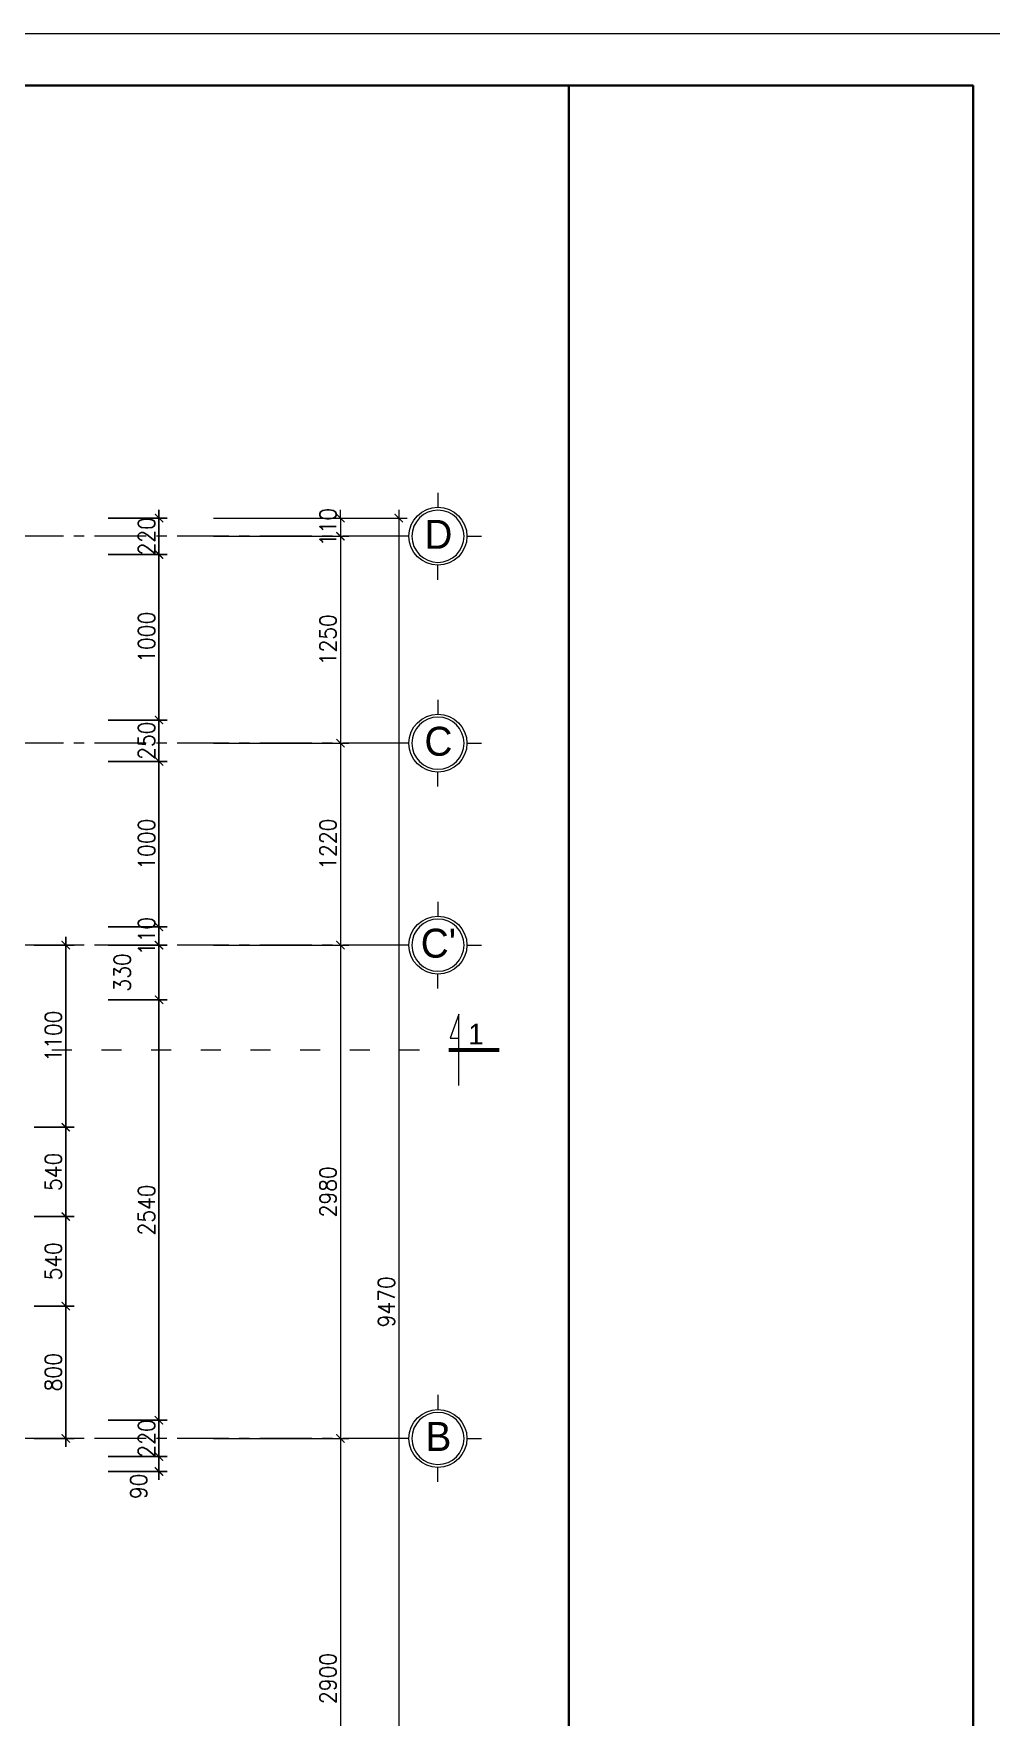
# Model space of a CAD drawing. Header units: millimetres. Extents: x -529782 to -142003, y -492574 to -273331.
# Drawn here: x -232660 to -226876, y -366696 to -356525 of the extents above; entities that cross this region are included whole.
import ezdxf
from ezdxf.enums import TextEntityAlignment as Align

# ---------------------------------------------------------------- set-up
doc = ezdxf.new("R2010")
doc.units = ezdxf.units.MM
doc.header["$LTSCALE"] = 500
doc.header["$MEASUREMENT"] = 0
doc.header["$PDMODE"] = 3
doc.linetypes.add('ACAD_ISO03W100', pattern=[30, 12, -18])
doc.linetypes.add('CENTER', pattern=[2, 1.25, -0.25, 0.25, -0.25])
doc.layers.get('0').update_dxf_attribs({"linetype": 'CONTINUOUS', "lineweight": 13})
doc.layers.get('Defpoints').update_dxf_attribs({"color": 255, "linetype": 'CONTINUOUS', "lineweight": 13})
for name, color, linetype, lineweight in [('1.cat 30', 30, 'CONTINUOUS', 35), ('2.thay 145', 145, 'CONTINUOUS', 18), ('3.manh 08', 8, 'CONTINUOUS', 9), ('4.dim 08', 8, 'CONTINUOUS', 13), ('7.tim 67', 67, 'CENTER', 9), ('9.text \xad white', 7, 'CONTINUOUS', 15)]:
    doc.layers.add(name, color=color, linetype=linetype, lineweight=lineweight)
doc.styles.add('CA.JSC1', font='')
doc.styles.get("Standard").update_dxf_attribs({"font": 'txt.shx', "width": 0.9})
doc.styles.add('VnAvantH', font='')
doc.styles.get('CA.JSC1').set_extended_font_data('.VnAvantH')
doc.styles.get('VnAvantH').set_extended_font_data('.VnAvantH')
doc.dimstyles.new('CA 50', dxfattribs={"dimscale": 0, "dimtxt": 100, "dimasz": 50, "dimexe": 50, "dimexo": 0, "dimgap": 25, "dimtad": 1, "dimdec": 0, "dimzin": 0, "dimdsep": 46, "dimtxsty": 'Standard', "dimblk": 'ARCHTICK', "dimcen": 0.09, "dimdle": 50, "dimclrd": 256, "dimclre": 256, "dimclrt": 7, "dimadec": 0, "dimazin": 0, "dimtfac": 1, "dimtdec": 0, "dimtix": 1, "dimtmove": 2, "dimatfit": 3, "dimldrblk": 'DOT', "dimfxl": 1, "dimtolj": 1, "dimtzin": 0, "dimarcsym": 0})

# ---------------------------------------------------------------- blocks, each defined once
blk = doc.blocks.new('khung co loan')
at = {"layer": '1.cat 30'}
blk.add_lwpolyline([(1158.281703106128, -14553.47590842255), (1158.281703106128, -303.4759079545038), (20658.28170374641, -303.4759079545038), (20658.28170374641, -14553.47590842255)], close=True, dxfattribs=at)
blk.add_lwpolyline([(18298.08122972515, -303.4759079552605), (18298.08122972515, -14553.47590842255)], dxfattribs=at)
at = {"layer": '3.manh 08'}
blk.add_lwpolyline([(0, -14850.00000048772), (21000.00000000023, -14850.00000048772), (21000.00000000023, -4.877219907939434e-07), (0, -4.877219907939434e-07)], close=True, dxfattribs=at)
blk = doc.blocks.new('A$C41BA5761')
at = {"layer": '2.thay 145'}
blk.add_lwpolyline([(839.9994073519047, 524.9998310285737, -3898660.642287513), (839.9994073521084, 525.0001542164828, 1.154242490888426e-06), (839.9994073524431, 524.9999926225864, 1.154242490888426e-06)], format="xyb", dxfattribs=at)
at = {"layer": '3.manh 08'}
for p, q in [((524.9994049160159, 1050.000159478077), (524.9994049160159, 875.0001713204256)), ((174.9994048396911, 525.0001523148676), (-0.000583361616008915, 525.0001523148676)), ((874.9994049923262, 525.0001523148676), (1049.999393193633, 525.0001523148676)), ((524.9994049160159, 0.0001831847475841641), (524.9994049160159, 175.000171342399))]:
    blk.add_line(p, q, dxfattribs=at)
blk.add_arc((524.9994049160159, 525.0001713313977), 349.9999999890093, 359.9999968883953, 359.9999381014106, dxfattribs=at)
blk = doc.blocks.new('_ArchTick')
at = {"color": 1, "linetype": 'ByBlock', "const_width": 0.150000081}
blk.add_lwpolyline([(-0.5000002699998731, -0.5000002699998731), (0.5000002699998731, 0.5000002699998731)], dxfattribs=at)
blk = doc.blocks.new('*D646')
at = {"layer": '7.tim 67', "linetype": 'Continuous', "lineweight": -2, "transparency": 16777216}
for p, q in [((11460.49999999994, 1250.000000000058), (12277.99999999994, 1250.000000000058)), ((12227.99999999994, 1250.000000000058), (12227.99999999994, 1300.000000000058)), ((12227.99999999994, 1250.000000000058), (12227.99999999994, 1140.000000000058)), ((11460.49999999994, 1140.000000000058), (12277.99999999994, 1140.000000000058)), ((12227.99999999994, 1140.000000000058), (12227.99999999994, 1090.000000000058))]:
    blk.add_line(p, q, dxfattribs=at)
at = {"layer": 'Defpoints', "color": 0, "linetype": 'Continuous', "transparency": 16777216}
for p in [(11460.49999999994, 1250.000000000058), (11460.49999999994, 1140.000000000058), (12227.99999999994, 1140.000000000058)]:
    blk.add_point(p, dxfattribs=at)
at = {"layer": '7.tim 67', "linetype": 'Continuous', "lineweight": -2, "transparency": 16777216, "xscale": 50, "yscale": 50, "zscale": 50}
for p, rotation in [((12227.99999999994, 1250.000000000058), 270), ((12227.99999999994, 1140.000000000058), 90)]:
    blk.add_blockref('_ArchTick', p, dxfattribs=dict(at, rotation=rotation))
at = {"layer": '7.tim 67', "color": 7, "linetype": 'Continuous', "transparency": 16777216, "insert": (12152.99999999994, 1195.00000000006), "char_height": 100, "attachment_point": 5, "rotation": 90}
blk.add_mtext('\\A1;110', dxfattribs=at)
blk = doc.blocks.new('_DOT')
at = {"color": 1, "linetype": 'ByBlock'}
blk.add_line((-0.5, 0), (-1, 0), dxfattribs=at)
at = {"color": 1, "linetype": 'ByBlock', "const_width": 0.5}
blk.add_lwpolyline([(-0.25, 0, 1), (0.25, 0, 1)], format="xyb", close=True, dxfattribs=at)
blk = doc.blocks.new('*D647')
at = {"layer": '7.tim 67', "linetype": 'Continuous', "lineweight": -2, "transparency": 16777216}
for p, q in [((11460.49999999994, 1140.000000000058), (12277.99999999994, 1140.000000000058)), ((12227.99999999994, 1190.000000000058), (12227.99999999994, -160.0000000000002)), ((11460.49999999994, -110), (12277.99999999994, -110.0000000000002))]:
    blk.add_line(p, q, dxfattribs=at)
at = {"layer": 'Defpoints', "color": 0, "linetype": 'Continuous', "transparency": 16777216}
for p in [(11460.49999999994, 1140.000000000058), (11460.49999999994, -110), (12227.99999999994, -110.0000000000002)]:
    blk.add_point(p, dxfattribs=at)
at = {"layer": '7.tim 67', "linetype": 'Continuous', "lineweight": -2, "transparency": 16777216, "xscale": 50, "yscale": 50, "zscale": 50}
for p, rotation in [((12227.99999999994, 1140.000000000058), 90), ((12227.99999999994, -110.0000000000002), 270)]:
    blk.add_blockref('_ArchTick', p, dxfattribs=dict(at, rotation=rotation))
at = {"layer": '7.tim 67', "color": 7, "linetype": 'Continuous', "transparency": 16777216, "insert": (12152.99999999994, 515.0000000000308), "char_height": 100, "attachment_point": 5, "rotation": 90}
blk.add_mtext('\\A1;1250', dxfattribs=at)
blk = doc.blocks.new('*D648')
at = {"layer": '7.tim 67', "linetype": 'Continuous', "lineweight": -2, "transparency": 16777216}
for p, q in [((12227.99999999994, -60.00000000000021), (12227.99999999994, -1379.999999999942)), ((11460.49999999994, -110), (12277.99999999994, -110.0000000000002)), ((11460.49999999994, -1329.999999999942), (12277.99999999994, -1329.999999999942))]:
    blk.add_line(p, q, dxfattribs=at)
at = {"layer": 'Defpoints', "color": 0, "linetype": 'Continuous', "transparency": 16777216}
for p in [(11460.49999999994, -110), (11460.49999999994, -1329.999999999942), (12227.99999999994, -1329.999999999942)]:
    blk.add_point(p, dxfattribs=at)
at = {"layer": '7.tim 67', "linetype": 'Continuous', "lineweight": -2, "transparency": 16777216, "xscale": 50, "yscale": 50, "zscale": 50}
for p, rotation in [((12227.99999999994, -110.0000000000002), 90), ((12227.99999999994, -1329.999999999942), 270)]:
    blk.add_blockref('_ArchTick', p, dxfattribs=dict(at, rotation=rotation))
at = {"layer": '7.tim 67', "color": 7, "linetype": 'Continuous', "transparency": 16777216, "insert": (12152.99999999994, -719.9999999999692), "char_height": 100, "attachment_point": 5, "rotation": 90}
blk.add_mtext('\\A1;1220', dxfattribs=at)
blk = doc.blocks.new('*D649')
at = {"layer": '7.tim 67', "linetype": 'Continuous', "lineweight": -2, "transparency": 16777216}
for p, q in [((12227.99999999994, -1279.999999999942), (12227.99999999994, -4360)), ((11460.49999999994, -1329.999999999942), (12277.99999999994, -1329.999999999942)), ((11460.49999999994, -4310), (12277.99999999994, -4310))]:
    blk.add_line(p, q, dxfattribs=at)
at = {"layer": 'Defpoints', "color": 0, "linetype": 'Continuous', "transparency": 16777216}
for p in [(11460.49999999994, -1329.999999999942), (11460.49999999994, -4310), (12227.99999999994, -4310)]:
    blk.add_point(p, dxfattribs=at)
at = {"layer": '7.tim 67', "linetype": 'Continuous', "lineweight": -2, "transparency": 16777216, "xscale": 50, "yscale": 50, "zscale": 50}
for p, rotation in [((12227.99999999994, -1329.999999999942), 90), ((12227.99999999994, -4310), 270)]:
    blk.add_blockref('_ArchTick', p, dxfattribs=dict(at, rotation=rotation))
at = {"layer": '7.tim 67', "color": 7, "linetype": 'Continuous', "transparency": 16777216, "insert": (12152.99999999994, -2819.999999999969), "char_height": 100, "attachment_point": 5, "rotation": 90}
blk.add_mtext('\\A1;2980', dxfattribs=at)
blk = doc.blocks.new('*D650')
at = {"layer": '7.tim 67', "linetype": 'Continuous', "lineweight": -2, "transparency": 16777216}
for p, q in [((12227.99999999994, -4260), (12227.99999999994, -7259.999999999942)), ((11460.49999999994, -4310), (12277.99999999994, -4310)), ((11460.49999999994, -7209.999999999942), (12277.99999999994, -7209.999999999942))]:
    blk.add_line(p, q, dxfattribs=at)
at = {"layer": 'Defpoints', "color": 0, "linetype": 'Continuous', "transparency": 16777216}
for p in [(11460.49999999994, -4310), (11460.49999999994, -7209.999999999942), (12227.99999999994, -7209.999999999942)]:
    blk.add_point(p, dxfattribs=at)
at = {"layer": '7.tim 67', "linetype": 'Continuous', "lineweight": -2, "transparency": 16777216, "xscale": 50, "yscale": 50, "zscale": 50}
for p, rotation in [((12227.99999999994, -4310), 90), ((12227.99999999994, -7209.999999999942), 270)]:
    blk.add_blockref('_ArchTick', p, dxfattribs=dict(at, rotation=rotation))
at = {"layer": '7.tim 67', "color": 7, "linetype": 'Continuous', "transparency": 16777216, "insert": (12152.99999999994, -5759.999999999969), "char_height": 100, "attachment_point": 5, "rotation": 90}
blk.add_mtext('\\A1;2900', dxfattribs=at)
blk = doc.blocks.new('*D652')
at = {"layer": '7.tim 67', "linetype": 'Continuous', "lineweight": -2, "transparency": 16777216}
for p, q in [((11460.49999999994, 1250.000000000058), (12630.49999999994, 1250.000000000058)), ((12580.49999999994, 1300.000000000058), (12580.49999999994, -8269.999999999885)), ((11460.49999999994, -8219.999999999884), (12630.49999999994, -8219.999999999885))]:
    blk.add_line(p, q, dxfattribs=at)
at = {"layer": 'Defpoints', "color": 0, "linetype": 'Continuous', "transparency": 16777216}
for p in [(11460.49999999994, 1250.000000000058), (11460.49999999994, -8219.999999999884), (12580.49999999994, -8219.999999999885)]:
    blk.add_point(p, dxfattribs=at)
at = {"layer": '7.tim 67', "linetype": 'Continuous', "lineweight": -2, "transparency": 16777216, "xscale": 50, "yscale": 50, "zscale": 50}
for p, rotation in [((12580.49999999994, 1250.000000000058), 90), ((12580.49999999994, -8219.999999999885), 270)]:
    blk.add_blockref('_ArchTick', p, dxfattribs=dict(at, rotation=rotation))
at = {"layer": '7.tim 67', "color": 7, "linetype": 'Continuous', "transparency": 16777216, "insert": (12505.49999999994, -3484.999999999911), "char_height": 100, "attachment_point": 5, "rotation": 90}
blk.add_mtext('\\A1;9470', dxfattribs=at)
blk = doc.blocks.new('*D453')
at = {"layer": '4.dim 08', "lineweight": -2, "transparency": 16777216}
for p, q in [((-231903.130408912, -359450.9999999998), (-231903.130408912, -359400.9999999998)), ((-232209.630408912, -359450.9999999998), (-231853.130408912, -359450.9999999998)), ((-231903.130408912, -359450.9999999998), (-231903.130408912, -359670.9999999998)), ((-232209.630408912, -359670.9999999998), (-231853.130408912, -359670.9999999998)), ((-231903.130408912, -359670.9999999998), (-231903.130408912, -359720.9999999998))]:
    blk.add_line(p, q, dxfattribs=at)
at = {"layer": 'Defpoints', "color": 0, "transparency": 16777216}
for p in [(-232209.630408912, -359450.9999999998), (-232209.630408912, -359670.9999999998), (-231903.130408912, -359670.9999999998)]:
    blk.add_point(p, dxfattribs=at)
at = {"layer": '4.dim 08', "lineweight": -2, "transparency": 16777216, "xscale": 50, "yscale": 50, "zscale": 50}
for p, rotation in [((-231903.130408912, -359450.9999999998), 270), ((-231903.130408912, -359670.9999999998), 90)]:
    blk.add_blockref('_ArchTick', p, dxfattribs=dict(at, rotation=rotation))
at = {"layer": '4.dim 08', "color": 7, "transparency": 16777216, "insert": (-231978.1304089119, -359560.9999999998), "char_height": 100, "attachment_point": 5, "rotation": 90}
blk.add_mtext('\\A1;220', dxfattribs=at)
blk = doc.blocks.new('*D454')
at = {"layer": '4.dim 08', "lineweight": -2, "transparency": 16777216}
for p, q in [((-231903.130408912, -359620.9999999998), (-231903.130408912, -360720.9999999998)), ((-232209.630408912, -359670.9999999998), (-231853.130408912, -359670.9999999998)), ((-232209.630408912, -360670.9999999998), (-231853.130408912, -360670.9999999998))]:
    blk.add_line(p, q, dxfattribs=at)
at = {"layer": 'Defpoints', "color": 0, "transparency": 16777216}
for p in [(-232209.630408912, -359670.9999999998), (-232209.630408912, -360670.9999999998), (-231903.130408912, -360670.9999999998)]:
    blk.add_point(p, dxfattribs=at)
at = {"layer": '4.dim 08', "lineweight": -2, "transparency": 16777216, "xscale": 50, "yscale": 50, "zscale": 50}
for p, rotation in [((-231903.130408912, -359670.9999999998), 90), ((-231903.130408912, -360670.9999999998), 270)]:
    blk.add_blockref('_ArchTick', p, dxfattribs=dict(at, rotation=rotation))
at = {"layer": '4.dim 08', "color": 7, "transparency": 16777216, "insert": (-231978.1304089119, -360170.9999999998), "char_height": 100, "attachment_point": 5, "rotation": 90}
blk.add_mtext('\\A1;1000', dxfattribs=at)
blk = doc.blocks.new('*D455')
at = {"layer": '4.dim 08', "lineweight": -2, "transparency": 16777216}
for p, q in [((-231903.130408912, -360670.9999999998), (-231903.130408912, -360620.9999999998)), ((-232209.630408912, -360670.9999999998), (-231853.130408912, -360670.9999999998)), ((-231903.130408912, -360670.9999999998), (-231903.130408912, -360920.9999999998)), ((-232209.630408912, -360920.9999999998), (-231853.130408912, -360920.9999999998)), ((-231903.130408912, -360920.9999999998), (-231903.130408912, -360970.9999999998))]:
    blk.add_line(p, q, dxfattribs=at)
at = {"layer": 'Defpoints', "color": 0, "transparency": 16777216}
for p in [(-232209.630408912, -360670.9999999998), (-232209.630408912, -360920.9999999998), (-231903.130408912, -360920.9999999998)]:
    blk.add_point(p, dxfattribs=at)
at = {"layer": '4.dim 08', "lineweight": -2, "transparency": 16777216, "xscale": 50, "yscale": 50, "zscale": 50}
for p, rotation in [((-231903.130408912, -360670.9999999998), 270), ((-231903.130408912, -360920.9999999998), 90)]:
    blk.add_blockref('_ArchTick', p, dxfattribs=dict(at, rotation=rotation))
at = {"layer": '4.dim 08', "color": 7, "transparency": 16777216, "insert": (-231978.1304089119, -360795.9999999998), "char_height": 100, "attachment_point": 5, "rotation": 90}
blk.add_mtext('\\A1;250', dxfattribs=at)
blk = doc.blocks.new('*D456')
at = {"layer": '4.dim 08', "lineweight": -2, "transparency": 16777216}
for p, q in [((-232209.630408912, -360920.9999999998), (-231853.130408912, -360920.9999999998)), ((-231903.130408912, -360870.9999999998), (-231903.130408912, -361970.9999999998)), ((-232209.630408912, -361920.9999999998), (-231853.130408912, -361920.9999999998))]:
    blk.add_line(p, q, dxfattribs=at)
at = {"layer": 'Defpoints', "color": 0, "transparency": 16777216}
for p in [(-232209.630408912, -360920.9999999998), (-232209.630408912, -361920.9999999998), (-231903.130408912, -361920.9999999998)]:
    blk.add_point(p, dxfattribs=at)
at = {"layer": '4.dim 08', "lineweight": -2, "transparency": 16777216, "xscale": 50, "yscale": 50, "zscale": 50}
for p, rotation in [((-231903.130408912, -360920.9999999998), 90), ((-231903.130408912, -361920.9999999998), 270)]:
    blk.add_blockref('_ArchTick', p, dxfattribs=dict(at, rotation=rotation))
at = {"layer": '4.dim 08', "color": 7, "transparency": 16777216, "insert": (-231978.1304089119, -361420.9999999998), "char_height": 100, "attachment_point": 5, "rotation": 90}
blk.add_mtext('\\A1;1000', dxfattribs=at)
blk = doc.blocks.new('*D457')
at = {"layer": '4.dim 08', "lineweight": -2, "transparency": 16777216}
for p, q in [((-231903.130408912, -361920.9999999998), (-231903.130408912, -361870.9999999998)), ((-232209.630408912, -361920.9999999998), (-231853.130408912, -361920.9999999998)), ((-231903.130408912, -361920.9999999998), (-231903.130408912, -362030.9999999998)), ((-232209.630408912, -362030.9999999998), (-231853.130408912, -362030.9999999998)), ((-231903.130408912, -362030.9999999998), (-231903.130408912, -362080.9999999998))]:
    blk.add_line(p, q, dxfattribs=at)
at = {"layer": 'Defpoints', "color": 0, "transparency": 16777216}
for p in [(-232209.630408912, -361920.9999999998), (-232209.630408912, -362030.9999999998), (-231903.130408912, -362030.9999999998)]:
    blk.add_point(p, dxfattribs=at)
at = {"layer": '4.dim 08', "lineweight": -2, "transparency": 16777216, "xscale": 50, "yscale": 50, "zscale": 50}
for p, rotation in [((-231903.130408912, -361920.9999999998), 270), ((-231903.130408912, -362030.9999999998), 90)]:
    blk.add_blockref('_ArchTick', p, dxfattribs=dict(at, rotation=rotation))
at = {"layer": '4.dim 08', "color": 7, "transparency": 16777216, "insert": (-231978.1304089119, -361975.9999999998), "char_height": 100, "attachment_point": 5, "rotation": 90}
blk.add_mtext('\\A1;110', dxfattribs=at)
blk = doc.blocks.new('*D458')
at = {"layer": '4.dim 08', "lineweight": -2, "transparency": 16777216}
for p, q in [((-231903.130408912, -361980.9999999998), (-231903.130408912, -362410.9999999998)), ((-232209.630408912, -362030.9999999998), (-231853.130408912, -362030.9999999998)), ((-232209.630408912, -362360.9999999998), (-231853.130408912, -362360.9999999998))]:
    blk.add_line(p, q, dxfattribs=at)
at = {"layer": 'Defpoints', "color": 0, "transparency": 16777216}
for p in [(-232209.630408912, -362030.9999999998), (-232209.630408912, -362360.9999999998), (-231903.130408912, -362360.9999999998)]:
    blk.add_point(p, dxfattribs=at)
at = {"layer": '4.dim 08', "lineweight": -2, "transparency": 16777216, "xscale": 50, "yscale": 50, "zscale": 50}
for p, rotation in [((-231903.130408912, -362030.9999999998), 90), ((-231903.130408912, -362360.9999999998), 270)]:
    blk.add_blockref('_ArchTick', p, dxfattribs=dict(at, rotation=rotation))
at = {"layer": '4.dim 08', "color": 7, "transparency": 16777216, "insert": (-232125.130408912, -362195.9999999999), "char_height": 100, "attachment_point": 5, "rotation": 90}
blk.add_mtext('\\A1;330', dxfattribs=at)
blk = doc.blocks.new('*D459')
at = {"layer": '4.dim 08', "lineweight": -2, "transparency": 16777216}
for p, q in [((-232209.630408912, -362360.9999999998), (-231853.130408912, -362360.9999999998)), ((-231903.130408912, -362310.9999999998), (-231903.130408912, -364950.9999999997)), ((-232209.630408912, -364900.9999999997), (-231853.130408912, -364900.9999999997))]:
    blk.add_line(p, q, dxfattribs=at)
at = {"layer": 'Defpoints', "color": 0, "transparency": 16777216}
for p in [(-232209.630408912, -362360.9999999998), (-232209.630408912, -364900.9999999997), (-231903.130408912, -364900.9999999997)]:
    blk.add_point(p, dxfattribs=at)
at = {"layer": '4.dim 08', "lineweight": -2, "transparency": 16777216, "xscale": 50, "yscale": 50, "zscale": 50}
for p, rotation in [((-231903.130408912, -362360.9999999998), 90), ((-231903.130408912, -364900.9999999997), 270)]:
    blk.add_blockref('_ArchTick', p, dxfattribs=dict(at, rotation=rotation))
at = {"layer": '4.dim 08', "color": 7, "transparency": 16777216, "insert": (-231978.1304089119, -363630.9999999998), "char_height": 100, "attachment_point": 5, "rotation": 90}
blk.add_mtext('\\A1;2540', dxfattribs=at)
blk = doc.blocks.new('*D460')
at = {"layer": '4.dim 08', "lineweight": -2, "transparency": 16777216}
for p, q in [((-232209.630408912, -364900.9999999997), (-231853.130408912, -364900.9999999997)), ((-231903.130408912, -364900.9999999997), (-231903.130408912, -364850.9999999997)), ((-231903.130408912, -364900.9999999997), (-231903.130408912, -365120.9999999997)), ((-232209.630408912, -365120.9999999997), (-231853.130408912, -365120.9999999997)), ((-231903.130408912, -365120.9999999997), (-231903.130408912, -365170.9999999997))]:
    blk.add_line(p, q, dxfattribs=at)
at = {"layer": 'Defpoints', "color": 0, "transparency": 16777216}
for p in [(-232209.630408912, -364900.9999999997), (-232209.630408912, -365120.9999999997), (-231903.130408912, -365120.9999999997)]:
    blk.add_point(p, dxfattribs=at)
at = {"layer": '4.dim 08', "lineweight": -2, "transparency": 16777216, "xscale": 50, "yscale": 50, "zscale": 50}
for p, rotation in [((-231903.130408912, -364900.9999999997), 270), ((-231903.130408912, -365120.9999999997), 90)]:
    blk.add_blockref('_ArchTick', p, dxfattribs=dict(at, rotation=rotation))
at = {"layer": '4.dim 08', "color": 7, "transparency": 16777216, "insert": (-231978.1304089119, -365010.9999999998), "char_height": 100, "attachment_point": 5, "rotation": 90}
blk.add_mtext('\\A1;220', dxfattribs=at)
blk = doc.blocks.new('*D461')
at = {"layer": '4.dim 08', "lineweight": -2, "transparency": 16777216}
for p, q in [((-232209.630408912, -365120.9999999997), (-231853.130408912, -365120.9999999997)), ((-231903.130408912, -365070.9999999997), (-231903.130408912, -365260.9999999998)), ((-232209.630408912, -365210.9999999998), (-231853.130408912, -365210.9999999998))]:
    blk.add_line(p, q, dxfattribs=at)
at = {"layer": 'Defpoints', "color": 0, "transparency": 16777216}
for p in [(-232209.630408912, -365120.9999999997), (-232209.630408912, -365210.9999999998), (-231903.130408912, -365210.9999999998)]:
    blk.add_point(p, dxfattribs=at)
at = {"layer": '4.dim 08', "lineweight": -2, "transparency": 16777216, "xscale": 50, "yscale": 50, "zscale": 50}
for p, rotation in [((-231903.130408912, -365120.9999999997), 90), ((-231903.130408912, -365210.9999999998), 270)]:
    blk.add_blockref('_ArchTick', p, dxfattribs=dict(at, rotation=rotation))
at = {"layer": '4.dim 08', "color": 7, "transparency": 16777216, "insert": (-232025.630408912, -365301), "char_height": 100, "attachment_point": 5, "rotation": 90}
blk.add_mtext('\\A1;90', dxfattribs=at)
blk = doc.blocks.new('*D597')
at = {"layer": '4.dim 08', "lineweight": -2, "transparency": 16777216}
for p, q in [((-232657.5119677309, -364210.9999999997), (-232416.336105969, -364210.9999999997)), ((-232466.336105969, -365060.9999999997), (-232466.336105969, -364160.9999999997)), ((-232657.5119677309, -365010.9999999997), (-232416.336105969, -365010.9999999997))]:
    blk.add_line(p, q, dxfattribs=at)
at = {"layer": 'Defpoints', "color": 0, "transparency": 16777216}
for p in [(-232657.5119677309, -364210.9999999997), (-232466.336105969, -364210.9999999997), (-232657.5119677309, -365010.9999999997)]:
    blk.add_point(p, dxfattribs=at)
at = {"layer": '4.dim 08', "lineweight": -2, "transparency": 16777216, "xscale": 50, "yscale": 50, "zscale": 50}
for p, rotation in [((-232466.336105969, -364210.9999999997), 90), ((-232466.336105969, -365010.9999999997), 270)]:
    blk.add_blockref('_ArchTick', p, dxfattribs=dict(at, rotation=rotation))
at = {"layer": '4.dim 08', "color": 7, "transparency": 16777216, "insert": (-232541.336105969, -364610.9999999998), "char_height": 100, "attachment_point": 5, "rotation": 90}
blk.add_mtext('\\A1;800', dxfattribs=at)
blk = doc.blocks.new('*D598')
at = {"layer": '4.dim 08', "lineweight": -2, "transparency": 16777216}
for p, q in [((-232657.5119677309, -363670.9999999999), (-232416.336105969, -363670.9999999999)), ((-232466.336105969, -364260.9999999997), (-232466.336105969, -363620.9999999999)), ((-232657.5119677309, -364210.9999999997), (-232416.336105969, -364210.9999999997))]:
    blk.add_line(p, q, dxfattribs=at)
at = {"layer": 'Defpoints', "color": 0, "transparency": 16777216}
for p in [(-232657.5119677309, -363670.9999999999), (-232466.336105969, -363670.9999999999), (-232657.5119677309, -364210.9999999997)]:
    blk.add_point(p, dxfattribs=at)
at = {"layer": '4.dim 08', "lineweight": -2, "transparency": 16777216, "xscale": 50, "yscale": 50, "zscale": 50}
for p, rotation in [((-232466.336105969, -363670.9999999999), 90), ((-232466.336105969, -364210.9999999997), 270)]:
    blk.add_blockref('_ArchTick', p, dxfattribs=dict(at, rotation=rotation))
at = {"layer": '4.dim 08', "color": 7, "transparency": 16777216, "insert": (-232541.336105969, -363940.9999999999), "char_height": 100, "attachment_point": 5, "rotation": 90}
blk.add_mtext('\\A1;540', dxfattribs=at)
blk = doc.blocks.new('*D599')
at = {"layer": '4.dim 08', "lineweight": -2, "transparency": 16777216}
for p, q in [((-232466.336105969, -363720.9999999999), (-232466.336105969, -363080.9999999998)), ((-232657.5119677309, -363130.9999999998), (-232416.336105969, -363130.9999999998)), ((-232657.5119677309, -363670.9999999999), (-232416.336105969, -363670.9999999999))]:
    blk.add_line(p, q, dxfattribs=at)
at = {"layer": 'Defpoints', "color": 0, "transparency": 16777216}
for p in [(-232657.5119677309, -363130.9999999998), (-232466.336105969, -363130.9999999998), (-232657.5119677309, -363670.9999999999)]:
    blk.add_point(p, dxfattribs=at)
at = {"layer": '4.dim 08', "lineweight": -2, "transparency": 16777216, "xscale": 50, "yscale": 50, "zscale": 50}
for p, rotation in [((-232466.336105969, -363130.9999999998), 90), ((-232466.336105969, -363670.9999999999), 270)]:
    blk.add_blockref('_ArchTick', p, dxfattribs=dict(at, rotation=rotation))
at = {"layer": '4.dim 08', "color": 7, "transparency": 16777216, "insert": (-232541.336105969, -363400.9999999999), "char_height": 100, "attachment_point": 5, "rotation": 90}
blk.add_mtext('\\A1;540', dxfattribs=at)
blk = doc.blocks.new('*D600')
at = {"layer": '4.dim 08', "lineweight": -2, "transparency": 16777216}
for p, q in [((-232466.336105969, -363180.9999999998), (-232466.336105969, -361980.9999999998)), ((-232657.5119677309, -362030.9999999998), (-232416.336105969, -362030.9999999998)), ((-232657.5119677309, -363130.9999999998), (-232416.336105969, -363130.9999999998))]:
    blk.add_line(p, q, dxfattribs=at)
at = {"layer": 'Defpoints', "color": 0, "transparency": 16777216}
for p in [(-232657.5119677309, -362030.9999999998), (-232466.336105969, -362030.9999999998), (-232657.5119677309, -363130.9999999998)]:
    blk.add_point(p, dxfattribs=at)
at = {"layer": '4.dim 08', "lineweight": -2, "transparency": 16777216, "xscale": 50, "yscale": 50, "zscale": 50}
for p, rotation in [((-232466.336105969, -362030.9999999998), 90), ((-232466.336105969, -363130.9999999998), 270)]:
    blk.add_blockref('_ArchTick', p, dxfattribs=dict(at, rotation=rotation))
at = {"layer": '4.dim 08', "color": 7, "transparency": 16777216, "insert": (-232541.336105969, -362580.9999999999), "char_height": 100, "attachment_point": 5, "rotation": 90}
blk.add_mtext('\\A1;1100', dxfattribs=at)
blk = doc.blocks.new('vet cat')
at = {"layer": '1.cat 30', "const_width": 50}
blk.add_lwpolyline([(-82591.75442858087, -188552.374450662), (-81976.3102295734, -188552.374450662)], dxfattribs=at)
at = {"layer": '2.thay 145'}
blk.add_line((-82573.9127453561, -188410.7276975132), (-82468.66558877937, -188410.7276975132), dxfattribs=at)
blk.add_lwpolyline([(-82468.66558877937, -188983.1853899672), (-82468.66558877937, -188121.5635113568), (-82573.9127453561, -188410.7276975132)], dxfattribs=at)
blk = doc.blocks.new('sdfdggh')
at = {"layer": '7.tim 67', "ltscale": 0.5}
for p, q in [((12554.49999999994, 1140.000000000058), (-2632.000000000058, 1140.000000000058)), ((12554.49999999994, -110), (-2632.000000000058, -110)), ((12554.49999999994, -1329.999999999942), (8221.499999999942, -1329.999999999942)), ((12554.49999999994, -4310), (-2632.000000000058, -4310))]:
    blk.add_line(p, q, dxfattribs=at)
at = {"layer": '2.thay 145', "xscale": 0.5, "yscale": 0.5, "zscale": 0.5}
for p in [(12554.50029168074, 877.4999238426099), (12554.50029168074, -372.5000761574483), (12554.50029168074, -1592.50007615739), (12554.50029168074, -4572.500076157448)]:
    blk.add_blockref('A$C41BA5761', p, dxfattribs=at)
at = {"layer": '9.text \xad white', "style": 'CA.JSC1'}
for s, p in [('d', (12819.75031066133, 1151.749945722579)), ('c', (12819.75031066133, -98.25005427747965)), ("c'", (12819.75031066133, -1318.250054277421)), ('b', (12819.75031066133, -4298.25005427748))]:
    blk.add_text(s, height=174.9999882000658, dxfattribs=at).set_placement(p, align=Align.MIDDLE)
at = {"layer": '7.tim 67', "color": 9, "linetype": 'Continuous'}
for base, p1, p2, picture, middle in [((12227.99999999994, 1140.000000000058), (11460.49999999994, 1250.000000000058), (11460.49999999994, 1140.000000000058), '*D646', (12152.99999999994, 1195.00000000006)), ((12580.49999999994, -8219.999999999885), (11460.49999999994, 1250.000000000058), (11460.49999999994, -8219.999999999884), '*D652', (12505.49999999994, -3484.999999999911)), ((12227.99999999994, -110.0000000000002), (11460.49999999994, 1140.000000000058), (11460.49999999994, -110), '*D647', (12152.99999999994, 515.0000000000308)), ((12227.99999999994, -1329.999999999942), (11460.49999999994, -110), (11460.49999999994, -1329.999999999942), '*D648', (12152.99999999994, -719.9999999999692)), ((12227.99999999994, -4310), (11460.49999999994, -1329.999999999942), (11460.49999999994, -4310), '*D649', (12152.99999999994, -2819.999999999969)), ((12227.99999999994, -7209.999999999942), (11460.49999999994, -4310), (11460.49999999994, -7209.999999999942), '*D650', (12152.99999999994, -5759.999999999969))]:
    dim = blk.add_linear_dim(base=base, p1=p1, p2=p2, angle=90, dimstyle='CA 50', override={"dimscale": 1}, dxfattribs=at)
    dim.commit()
    dim.dimension.update_dxf_attribs({"geometry": picture, "text_midpoint": middle})

msp = doc.modelspace()

# ---------------------------------------------------------------- linework, layer by layer
at = {"layer": '2.thay 145', "color": 1, "linetype": 'ACAD_ISO03W100', "ltscale": 0.02}
msp.add_lwpolyline([(-245770.3600129168, -361689.1468430932), (-236750.0210327781, -361689.1468430932), (-236750.0210327781, -362663.9849176791), (-230154.2213521809, -362663.9849176791)], dxfattribs=at)

# ---------------------------------------------------------------- block references
at = {"layer": '1.cat 30', "xscale": 0.5, "yscale": 0.5, "zscale": 0.5}
msp.add_blockref('vet cat', (-188858.3441378905, -268387.7976923481), dxfattribs=at)
at = {"layer": '2.thay 145', "xscale": 1.034937242569868, "yscale": 1.034937242628075, "zscale": 1.034937242583367}
msp.add_blockref('khung co loan', (-248365.6369860125, -356524.758471216), dxfattribs=at)
at = {"layer": '4.dim 08', "color": 251}
msp.add_blockref('sdfdggh', (-243035.1358120651, -360700.9999999998), dxfattribs=at)
at = {"layer": '7.tim 67', "color": 251}
msp.add_blockref('sdfdggh', (-243035.1358120651, -360700.9999999998), dxfattribs=at)

# ---------------------------------------------------------------- texts
at = {"layer": '9.text \xad white', "style": 'VnAvantH'}
msp.add_text('1', height=124.999999999455, dxfattribs=at).set_placement((-230035.6124198098, -362630.7688519602))

# ---------------------------------------------------------------- dimensions: what is measured, and where the dimension line sits
at = {"layer": '4.dim 08'}
for base, p1, p2, picture, middle in [((-231903.130408912, -359670.9999999998), (-232209.630408912, -359450.9999999998), (-232209.630408912, -359670.9999999998), '*D453', (-231978.1304089119, -359560.9999999998)), ((-231903.130408912, -360670.9999999998), (-232209.630408912, -359670.9999999998), (-232209.630408912, -360670.9999999998), '*D454', (-231978.1304089119, -360170.9999999998)), ((-231903.130408912, -360920.9999999998), (-232209.630408912, -360670.9999999998), (-232209.630408912, -360920.9999999998), '*D455', (-231978.1304089119, -360795.9999999998)), ((-231903.130408912, -361920.9999999998), (-232209.630408912, -360920.9999999998), (-232209.630408912, -361920.9999999998), '*D456', (-231978.1304089119, -361420.9999999998)), ((-231903.130408912, -362030.9999999998), (-232209.630408912, -361920.9999999998), (-232209.630408912, -362030.9999999998), '*D457', (-231978.1304089119, -361975.9999999998)), ((-232466.336105969, -362030.9999999998), (-232657.5119677309, -363130.9999999998), (-232657.5119677309, -362030.9999999998), '*D600', (-232541.336105969, -362580.9999999999)), ((-231903.130408912, -364900.9999999997), (-232209.630408912, -362360.9999999998), (-232209.630408912, -364900.9999999997), '*D459', (-231978.1304089119, -363630.9999999998)), ((-232466.336105969, -363130.9999999998), (-232657.5119677309, -363670.9999999999), (-232657.5119677309, -363130.9999999998), '*D599', (-232541.336105969, -363400.9999999999)), ((-232466.336105969, -363670.9999999999), (-232657.5119677309, -364210.9999999997), (-232657.5119677309, -363670.9999999999), '*D598', (-232541.336105969, -363940.9999999999)), ((-232466.336105969, -364210.9999999997), (-232657.5119677309, -365010.9999999997), (-232657.5119677309, -364210.9999999997), '*D597', (-232541.336105969, -364610.9999999998)), ((-231903.130408912, -365120.9999999997), (-232209.630408912, -364900.9999999997), (-232209.630408912, -365120.9999999997), '*D460', (-231978.1304089119, -365010.9999999998))]:
    dim = msp.add_linear_dim(base=base, p1=p1, p2=p2, angle=90, dimstyle='CA 50', override={"dimscale": 1}, dxfattribs=at)
    dim.commit()
    dim.dimension.update_dxf_attribs({"geometry": picture, "text_midpoint": middle})
for base, p1, p2, picture, middle in [((-231903.130408912, -362360.9999999998), (-232209.630408912, -362030.9999999998), (-232209.630408912, -362360.9999999998), '*D458', (-232125.130408912, -362195.9999999999)), ((-231903.130408912, -365210.9999999998), (-232209.630408912, -365120.9999999997), (-232209.630408912, -365210.9999999998), '*D461', (-232025.630408912, -365301))]:
    dim = msp.add_linear_dim(base=base, p1=p1, p2=p2, angle=90, dimstyle='CA 50', override={"dimscale": 1}, dxfattribs=at)
    dim.commit()
    dim.dimension.update_dxf_attribs({"geometry": picture, "text_midpoint": middle, "dimtype": 160})

doc.saveas('drawing.dxf')
